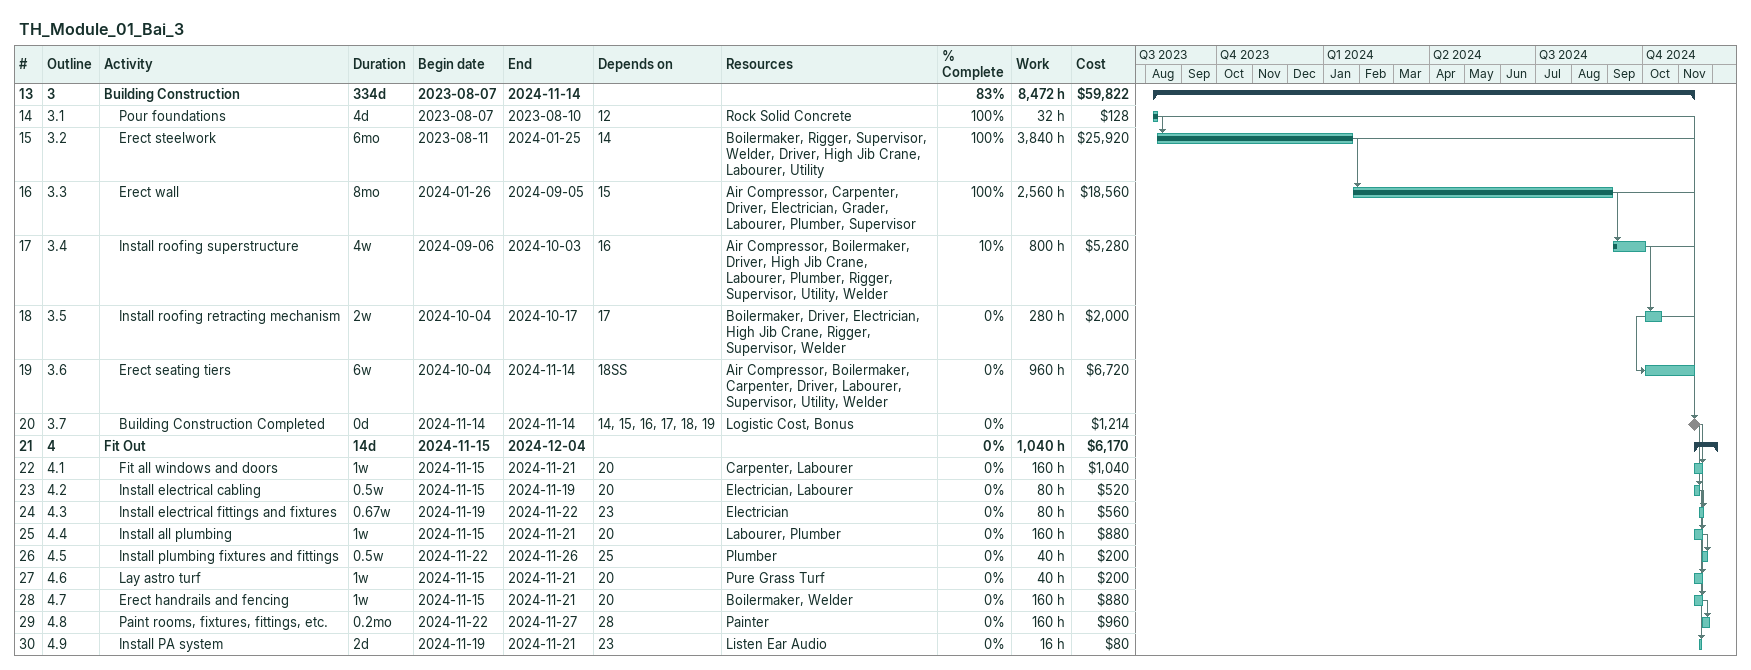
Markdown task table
TH_Module_01_Bai_3

| ID | WBS | Task | Duration | Start | Finish | Predecessors | Resources | % complete | Work (h) | Cost ($) |
|---|---|---|---|---|---|---|---|---|---|---|
| 13 | 3 | **Building Construction** | 334d | 2023-08-07 | 2024-11-14 |  |  | 83 | 8472 | 59822 |
| 14 | 3.1 | Pour foundations | 4d | 2023-08-07 | 2023-08-10 | 12 | Rock Solid Concrete | 100 | 32 | 128 |
| 15 | 3.2 | Erect steelwork | 6mo | 2023-08-11 | 2024-01-25 | 14 | Boilermaker, Rigger, Supervisor, Welder, Driver, High Jib Crane, Labourer, Utility | 100 | 3840 | 25920 |
| 16 | 3.3 | Erect wall | 8mo | 2024-01-26 | 2024-09-05 | 15 | Air Compressor, Carpenter, Driver, Electrician, Grader, Labourer, Plumber, Supervisor | 100 | 2560 | 18560 |
| 17 | 3.4 | Install roofing superstructure | 4w | 2024-09-06 | 2024-10-03 | 16 | Air Compressor, Boilermaker, Driver, High Jib Crane, Labourer, Plumber, Rigger, Supervisor, Utility, Welder | 10 | 800 | 5280 |
| 18 | 3.5 | Install roofing retracting mechanism | 2w | 2024-10-04 | 2024-10-17 | 17 | Boilermaker, Driver, Electrician, High Jib Crane, Rigger, Supervisor, Welder | 0 | 280 | 2000 |
| 19 | 3.6 | Erect seating tiers | 6w | 2024-10-04 | 2024-11-14 | 18SS | Air Compressor, Boilermaker, Carpenter, Driver, Labourer, Supervisor, Utility, Welder | 0 | 960 | 6720 |
| 20 | 3.7 | Building Construction Completed | 0d | 2024-11-14 | 2024-11-14 | 14, 15, 16, 17, 18, 19 | Logistic Cost, Bonus | 0 |  | 1214 |
| 21 | 4 | **Fit Out** | 14d | 2024-11-15 | 2024-12-04 |  |  | 0 | 1040 | 6170 |
| 22 | 4.1 | Fit all windows and doors | 1w | 2024-11-15 | 2024-11-21 | 20 | Carpenter, Labourer | 0 | 160 | 1040 |
| 23 | 4.2 | Install electrical cabling | 0.5w | 2024-11-15 | 2024-11-19 | 20 | Electrician, Labourer | 0 | 80 | 520 |
| 24 | 4.3 | Install electrical fittings and fixtures | 0.67w | 2024-11-19 | 2024-11-22 | 23 | Electrician | 0 | 80 | 560 |
| 25 | 4.4 | Install all plumbing | 1w | 2024-11-15 | 2024-11-21 | 20 | Labourer, Plumber | 0 | 160 | 880 |
| 26 | 4.5 | Install plumbing fixtures and fittings | 0.5w | 2024-11-22 | 2024-11-26 | 25 | Plumber | 0 | 40 | 200 |
| 27 | 4.6 | Lay astro turf | 1w | 2024-11-15 | 2024-11-21 | 20 | Pure Grass Turf | 0 | 40 | 200 |
| 28 | 4.7 | Erect handrails and fencing | 1w | 2024-11-15 | 2024-11-21 | 20 | Boilermaker, Welder | 0 | 160 | 880 |
| 29 | 4.8 | Paint rooms, fixtures, fittings, etc. | 0.2mo | 2024-11-22 | 2024-11-27 | 28 | Painter | 0 | 160 | 960 |
| 30 | 4.9 | Install PA system | 2d | 2024-11-19 | 2024-11-21 | 23 | Listen Ear Audio | 0 | 16 | 80 |
